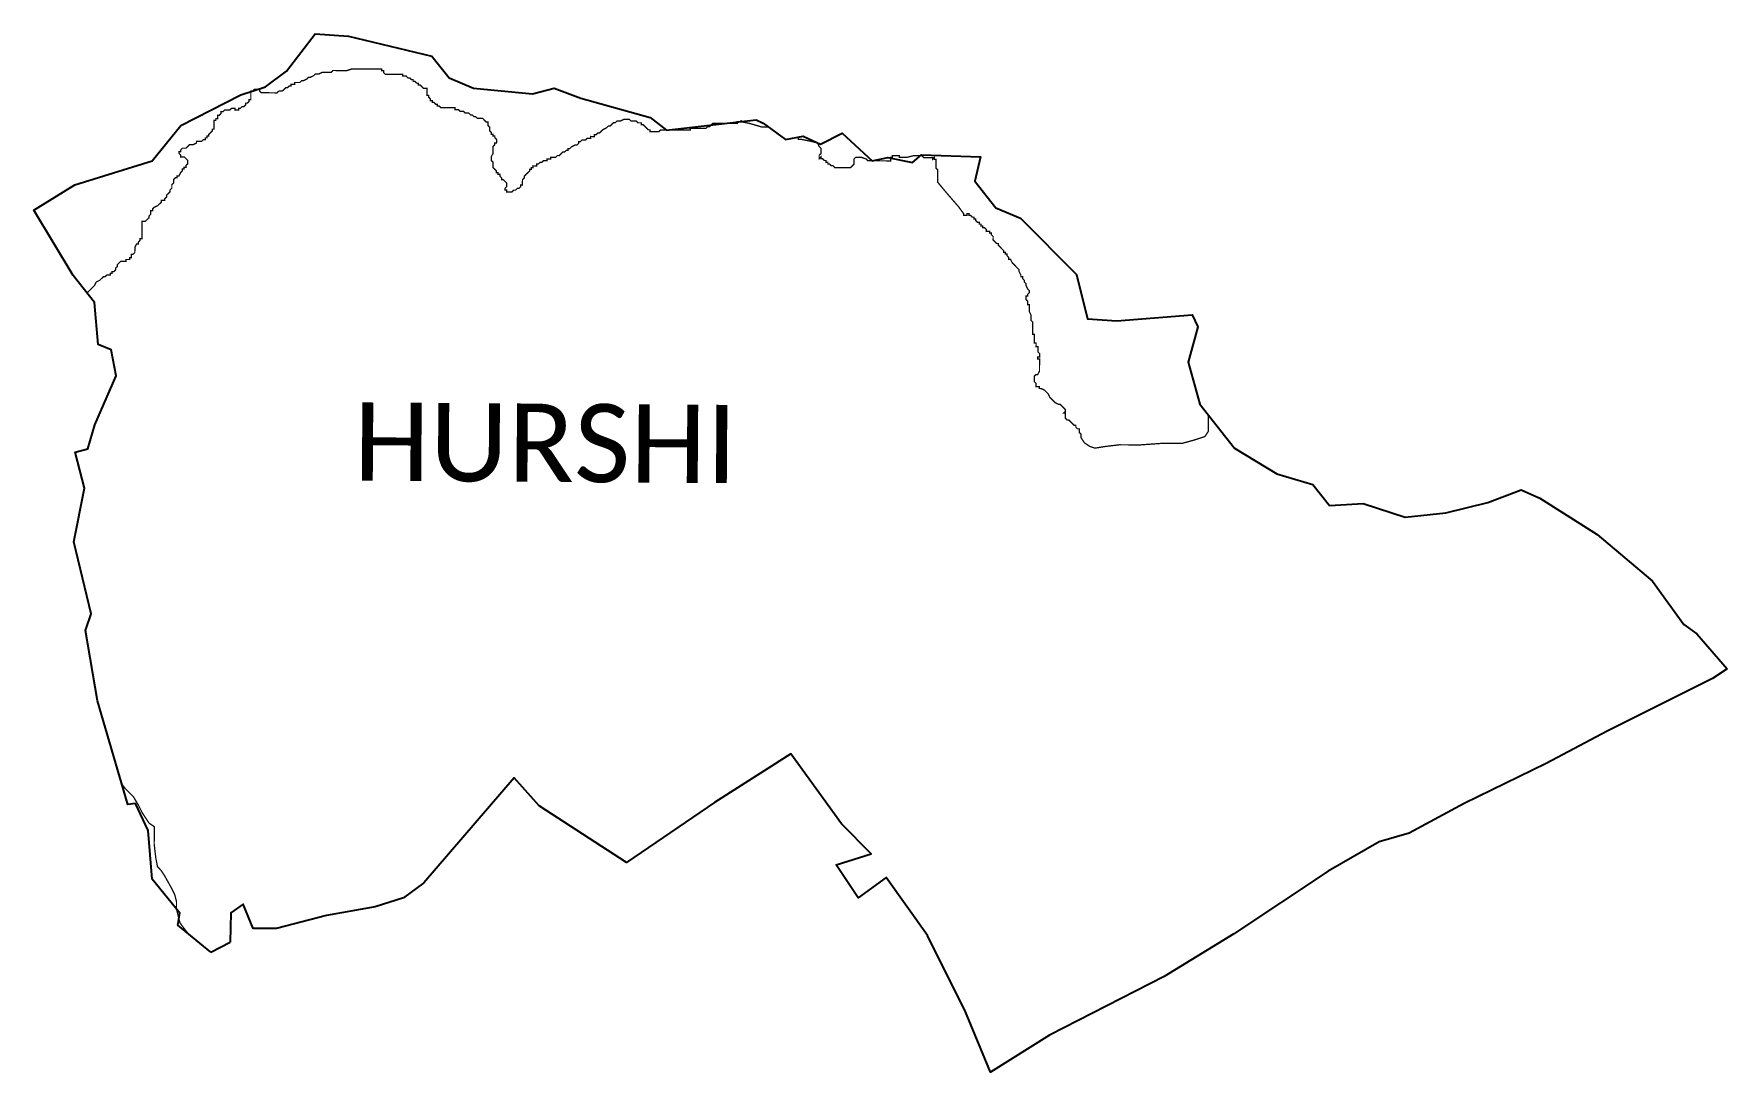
# Model space of a CAD drawing. Header units: metres. Extents: x 322964 to 326866, y 1820442 to 1822835.
import ezdxf

# ---------------------------------------------------------------- set-up
doc = ezdxf.new("R2010")
doc.units = ezdxf.units.M
for name, color, linetype in [('HAZARDS LINE', 1, 'Continuous'), ('village', 3, 'Continuous'), ('VILLAGE NAME', 250, 'Continuous')]:
    doc.layers.add(name, color=color, linetype=linetype)
doc.styles.get("Standard").update_dxf_attribs({"font": 'simplex.shx'})

msp = doc.modelspace()

# ---------------------------------------------------------------- linework, layer by layer
at = {"color": 3, "true_color": 0x00ff00, "flags": 128}
msp.add_lwpolyline([(323371.6, 1820718.2), (323416.3, 1820741.7)], dxfattribs=at)
at = {"layer": 'HAZARDS LINE', "lineweight": 18, "const_width": 3}
for points in [[(324656.1, 1822620.1), (324641.2, 1822620.2), (324613.1, 1822628.4), (324593, 1822632.5), (324593.1, 1822636.5), (324593, 1822632.5), (324589, 1822632.5), (324585, 1822632.5), (324585, 1822628.5), (324581, 1822628.5), (324576.9, 1822628.6), (324572.9, 1822628.6), (324564.9, 1822628.6), (324560.9, 1822628.7), (324556.8, 1822628.7), (324552.8, 1822628.7), (324548.8, 1822628.7), (324544.8, 1822628.8), (324540.8, 1822628.8), (324536.7, 1822628.8), (324532.7, 1822628.8), (324528.7, 1822628.8), (324524.7, 1822624.8), (324520.6, 1822620.8), (324516.6, 1822620.9), (324512.6, 1822616.9), (324508.5, 1822616.9), (324504.5, 1822616.9), (324500.5, 1822616.9), (324496.5, 1822617), (324488.4, 1822617), (324484.4, 1822617), (324476.4, 1822617.1), (324476.3, 1822613.1), (324468.3, 1822613.1), (324456.2, 1822613.2), (324452.2, 1822613.2), (324448.2, 1822613.2), (324440.2, 1822613.3), (324436.1, 1822613.3), (324432.1, 1822613.3), (324428.1, 1822613.3), (324424.1, 1822613.3), (324420.1, 1822613.4), (324416, 1822613.4), (324408, 1822613.4), (324404, 1822609.4), (324399.9, 1822609.5), (324395.9, 1822609.5), (324391.9, 1822609.5), (324387.9, 1822609.5), (324383.9, 1822609.6), (324383.9, 1822613.6), (324379.9, 1822613.6), (324375.9, 1822617.6), (324371.9, 1822621.7), (324367.9, 1822625.7), (324363.9, 1822625.8), (324363.9, 1822629.8), (324359.9, 1822629.8), (324355.8, 1822629.8), (324351.8, 1822633.9), (324347.8, 1822633.9), (324339.8, 1822633.9), (324335.8, 1822638), (324331.8, 1822638), (324327.7, 1822638), (324323.7, 1822638), (324315.7, 1822634.1), (324311.6, 1822634.1), (324307.6, 1822634.1), (324303.6, 1822630.1), (324299.6, 1822630.1), (324295.5, 1822626.1), (324291.5, 1822622.1), (324287.5, 1822622.2), (324283.4, 1822618.2), (324275.3, 1822614.2), (324271.3, 1822610.2), (324267.3, 1822606.2), (324263.2, 1822606.2), (324259.2, 1822602.2), (324255.2, 1822602.2), (324255.2, 1822598.2), (324251.1, 1822598.2), (324247.1, 1822598.3), (324247.1, 1822594.2), (324243.1, 1822594.3), (324239.1, 1822594.3), (324235, 1822590.3), (324231, 1822590.3), (324227, 1822590.3), (324222.9, 1822586.3), (324218.9, 1822586.4), (324218.9, 1822582.3), (324214.8, 1822578.3), (324210.8, 1822578.4), (324202.8, 1822574.4), (324198.7, 1822570.4), (324194.7, 1822570.4), (324194.7, 1822566.4), (324190.7, 1822566.4), (324186.6, 1822562.4), (324182.6, 1822562.4), (324178.5, 1822558.4), (324174.5, 1822554.4), (324170.5, 1822554.5), (324166.4, 1822550.5), (324162.4, 1822550.5), (324158.4, 1822550.5), (324154.4, 1822550.5), (324154.4, 1822546.5), (324150.3, 1822546.5), (324146.3, 1822546.6), (324146.3, 1822542.5), (324142.3, 1822542.6), (324138.3, 1822542.6), (324134.2, 1822538.6), (324130.2, 1822538.6), (324126.1, 1822534.6), (324122.1, 1822534.6), (324122.1, 1822530.6), (324118.1, 1822530.6), (324114.1, 1822530.7), (324114, 1822526.6), (324110, 1822526.7), (324110, 1822522.6), (324106, 1822522.7), (324106, 1822518.6), (324101.9, 1822514.6), (324097.9, 1822510.6), (324093.8, 1822506.6), (324093.8, 1822502.6), (324089.8, 1822498.6), (324089.7, 1822494.6), (324089.7, 1822490.6), (324089.7, 1822486.6), (324085.7, 1822486.6), (324085.7, 1822482.6), (324081.6, 1822478.6), (324077.6, 1822478.6), (324073.5, 1822474.6), (324069.5, 1822474.6), (324065.5, 1822470.6), (324061.5, 1822470.6), (324057.4, 1822470.7), (324053.4, 1822470.7), (324053.4, 1822474.7), (324049.4, 1822474.7), (324049.5, 1822478.8), (324053.5, 1822482.8), (324053.5, 1822486.8), (324053.5, 1822490.8), (324049.5, 1822494.8), (324045.5, 1822498.9), (324041.5, 1822498.9), (324041.5, 1822502.9), (324037.6, 1822507), (324037.6, 1822511), (324033.6, 1822511), (324033.6, 1822515), (324029.6, 1822515.1), (324029.6, 1822519.1), (324025.6, 1822523.1), (324021.6, 1822527.2), (324021.6, 1822531.2), (324021.6, 1822535.2), (324021.7, 1822539.2), (324017.7, 1822543.3), (324017.7, 1822547.3), (324017.7, 1822551.3), (324021.8, 1822559.3), (324021.8, 1822567.4), (324021.8, 1822571.4), (324021.9, 1822575.4), (324025.9, 1822579.4), (324025.9, 1822583.4), (324029.9, 1822583.4), (324030, 1822587.4), (324030, 1822591.4), (324026, 1822595.5), (324026, 1822599.5), (324022, 1822599.5), (324022, 1822603.6), (324018, 1822603.6), (324018, 1822607.6), (324014, 1822611.6), (324014, 1822615.7), (324014.1, 1822619.7), (324010.1, 1822623.7), (324010.1, 1822627.7), (324010.1, 1822631.8), (324006.1, 1822631.8), (324002.1, 1822635.8), (323998.1, 1822639.9), (323994.1, 1822639.9), (323990.1, 1822639.9), (323986, 1822639.9), (323982, 1822644), (323978, 1822644), (323974, 1822648.1), (323970, 1822648.1), (323966, 1822652.1), (323962, 1822652.1), (323958, 1822652.2), (323954, 1822656.2), (323949.9, 1822656.2), (323945.9, 1822656.3), (323941.9, 1822660.3), (323937.9, 1822660.3), (323933.9, 1822660.3), (323933.9, 1822664.4), (323929.9, 1822664.4), (323925.9, 1822664.4), (323921.9, 1822664.4), (323917.8, 1822664.5), (323913.8, 1822664.5), (323909.8, 1822664.5), (323905.8, 1822664.5), (323901.8, 1822664.5), (323897.8, 1822668.6), (323893.7, 1822668.6), (323893.8, 1822672.6), (323889.7, 1822672.7), (323885.7, 1822676.7), (323881.7, 1822676.7), (323881.7, 1822680.7), (323877.7, 1822680.8), (323877.7, 1822684.8), (323873.7, 1822688.8), (323873.8, 1822692.8), (323869.8, 1822692.9), (323869.8, 1822696.9), (323869.8, 1822700.9), (323869.8, 1822704.9), (323869.8, 1822709), (323865.8, 1822709), (323861.8, 1822709), (323857.8, 1822713), (323853.8, 1822717.1), (323849.8, 1822717.1), (323849.8, 1822721.1), (323845.8, 1822721.2), (323841.8, 1822725.2), (323837.8, 1822725.2), (323837.8, 1822729.2), (323833.8, 1822729.3), (323829.8, 1822733.3), (323825.8, 1822733.3), (323821.8, 1822737.4), (323817.7, 1822737.4), (323813.7, 1822737.4), (323813.7, 1822741.4), (323809.7, 1822741.5), (323805.7, 1822741.5), (323801.7, 1822741.5), (323797.7, 1822741.5), (323793.6, 1822741.5), (323789.6, 1822741.6), (323777.6, 1822741.6), (323773.5, 1822741.7), (323769.5, 1822745.7), (323769.6, 1822749.7), (323765.5, 1822749.7), (323765.6, 1822753.8), (323761.6, 1822753.8), (323753.5, 1822753.8), (323749.5, 1822753.9), (323745.5, 1822753.9), (323733.4, 1822754), (323725.4, 1822754), (323717.3, 1822754), (323713.3, 1822754.1), (323709.3, 1822754.1), (323705.3, 1822754.1), (323701.2, 1822754.1), (323697.2, 1822754.2), (323685.1, 1822750.2), (323681.1, 1822750.2), (323677.1, 1822750.2), (323673.1, 1822750.3), (323661, 1822750.3), (323657, 1822750.4), (323653, 1822750.4), (323648.9, 1822746.4), (323640.9, 1822746.4), (323636.9, 1822746.5), (323632.9, 1822746.5), (323628.8, 1822746.5), (323620.8, 1822742.5), (323612.7, 1822742.6), (323608.7, 1822738.6), (323600.6, 1822734.6), (323596.6, 1822734.6), (323592.6, 1822730.6), (323584.5, 1822726.6), (323580.5, 1822726.7), (323576.4, 1822722.7), (323572.4, 1822722.7), (323568.4, 1822722.7), (323564.4, 1822722.7), (323564.4, 1822718.7), (323560.3, 1822718.7), (323556.3, 1822718.8), (323556.3, 1822714.7), (323552.3, 1822714.8), (323548.2, 1822710.8), (323544.2, 1822710.8), (323540.2, 1822706.8), (323536.1, 1822702.8), (323532.1, 1822702.8), (323528.1, 1822702.8), (323524, 1822698.8), (323516, 1822698.9), (323512, 1822698.9), (323508, 1822698.9), (323503.9, 1822699), (323499.9, 1822699), (323491.9, 1822699), (323487.9, 1822699), (323483.9, 1822703.1), (323483.9, 1822707.1), (323479.9, 1822707.1), (323475.9, 1822707.2), (323471.8, 1822707.2), (323467.8, 1822703.2), (323463.8, 1822703.2), (323463.7, 1822699.2), (323463.7, 1822695.2), (323463.7, 1822691.1), (323463.7, 1822687.1), (323463.7, 1822683.1), (323459.6, 1822683.1), (323459.6, 1822679.1), (323455.6, 1822675.1), (323451.6, 1822675.1), (323451.5, 1822671.1), (323447.5, 1822667.1), (323443.5, 1822667.1), (323439.4, 1822663.1), (323435.4, 1822663.2), (323435.4, 1822659.1), (323431.4, 1822659.2), (323427.3, 1822659.2), (323427.4, 1822663.2), (323423.3, 1822663.2), (323419.3, 1822663.2), (323415.3, 1822659.2), (323411.3, 1822659.3), (323407.2, 1822659.3), (323403.2, 1822659.3), (323399.2, 1822655.3), (323395.2, 1822655.3), (323395.1, 1822651.3), (323391.1, 1822647.3), (323387.1, 1822647.3), (323387.1, 1822643.3), (323387, 1822639.3), (323383, 1822639.3), (323383, 1822635.3), (323379, 1822635.3), (323378.9, 1822631.3), (323378.9, 1822627.3), (323378.9, 1822623.3), (323378.9, 1822619.2), (323378.9, 1822615.2), (323374.8, 1822615.2), (323374.8, 1822611.2), (323370.8, 1822607.2), (323366.7, 1822603.2), (323366.7, 1822599.2), (323362.7, 1822599.2), (323362.7, 1822595.2), (323358.6, 1822595.2), (323358.6, 1822591.2), (323354.6, 1822591.2), (323350.6, 1822587.2), (323346.5, 1822587.3), (323342.5, 1822587.3), (323338.5, 1822587.3), (323338.5, 1822583.3), (323330.4, 1822579.3), (323326.4, 1822579.3), (323322.4, 1822579.4), (323318.3, 1822575.4), (323314.3, 1822571.4), (323310.3, 1822571.4), (323306.2, 1822571.4), (323302.2, 1822567.4), (323302.2, 1822563.4), (323298.2, 1822563.4), (323298.1, 1822559.4), (323302.1, 1822555.3), (323302.1, 1822551.3), (323306.1, 1822551.3), (323310.1, 1822551.3), (323314.1, 1822547.2), (323318.1, 1822543.2), (323318.1, 1822539.2), (323318.1, 1822535.1), (323314.1, 1822531.2), (323314, 1822527.1), (323310, 1822527.2), (323310, 1822523.1), (323306, 1822523.2), (323305.9, 1822519.1), (323301.9, 1822515.1), (323297.8, 1822507.1), (323293.8, 1822507.1), (323293.8, 1822503.1), (323289.8, 1822503.1), (323285.7, 1822499.1), (323285.7, 1822491.1), (323281.6, 1822487.1), (323281.6, 1822479.1), (323277.6, 1822475.1), (323277.5, 1822471), (323273.5, 1822467), (323269.4, 1822463), (323269.4, 1822459), (323265.4, 1822455), (323265.4, 1822451), (323261.3, 1822451), (323257.3, 1822451.1), (323257.3, 1822447), (323253.3, 1822443), (323249.2, 1822439), (323241.1, 1822435.1), (323237.1, 1822431.1), (323237.1, 1822427), (323233.1, 1822427.1), (323233, 1822423), (323233, 1822419), (323229, 1822415), (323229, 1822411), (323224.9, 1822407), (323220.9, 1822403), (323216.8, 1822403), (323212.8, 1822403.1), (323212.8, 1822399), (323212.8, 1822395), (323212.8, 1822391), (323212.7, 1822387), (323212.7, 1822383), (323212.7, 1822378.9), (323212.7, 1822374.9), (323212.6, 1822370.9), (323212.6, 1822366.9), (323212.6, 1822362.8), (323208.6, 1822362.9), (323208.6, 1822358.9), (323204.5, 1822354.9), (323204.5, 1822350.8), (323200.5, 1822350.9), (323196.4, 1822342.8), (323196.4, 1822338.8), (323196.4, 1822334.8), (323196.3, 1822330.8), (323192.3, 1822326.8), (323188.3, 1822326.8), (323188.3, 1822322.8), (323188.2, 1822318.8), (323184.2, 1822318.8), (323184.2, 1822314.8), (323180.2, 1822314.8), (323176.1, 1822314.8), (323176.1, 1822310.8), (323172.1, 1822310.8), (323168.1, 1822310.8), (323164.1, 1822310.9), (323160, 1822306.9), (323156, 1822302.9), (323156, 1822298.8), (323151.9, 1822294.8), (323151.9, 1822290.8), (323147.8, 1822286.8), (323143.8, 1822286.8), (323143.8, 1822282.8), (323139.8, 1822282.8), (323139.8, 1822278.8), (323135.7, 1822278.8), (323131.7, 1822278.9), (323127.7, 1822274.9), (323123.7, 1822274.9), (323119.6, 1822270.9), (323115.6, 1822266.9), (323107.5, 1822262.9), (323103.4, 1822254.9), (323099.4, 1822250.9), (323091.3, 1822242.9), (323087.3, 1822238.9), (323087.3, 1822236.5)], [(325669.7, 1821957.3), (325670.6, 1821950.9), (325670.4, 1821918.8), (325662.3, 1821906.7), (325638.2, 1821898.8), (325610, 1821891), (325565.8, 1821891.2), (325513.5, 1821887.5), (325465.2, 1821887.7), (325433.1, 1821883.9), (325408.9, 1821880), (325396.9, 1821884.1), (325384.9, 1821892.2), (325376.9, 1821904.3), (325376.9, 1821912.4), (325372.9, 1821916.4), (325373, 1821920.4), (325373, 1821924.5), (325369, 1821924.5), (325365, 1821928.5), (325365, 1821932.5), (325361, 1821932.6), (325353, 1821940.7), (325349, 1821944.7), (325345, 1821944.7), (325341, 1821948.8), (325341, 1821952.8), (325341, 1821960.8), (325337, 1821960.8), (325341, 1821964.8), (325341.1, 1821968.9), (325337.1, 1821972.9), (325333.1, 1821977), (325329.1, 1821981), (325325.1, 1821981), (325317, 1821985.1), (325313, 1821989.1), (325309, 1821993.2), (325305.1, 1821997.2), (325301.1, 1822005.3), (325297.1, 1822009.3), (325293.1, 1822013.4), (325285.1, 1822017.4), (325281, 1822017.5), (325281.1, 1822021.5), (325277, 1822021.5), (325273, 1822021.5), (325273, 1822025.5), (325273.1, 1822029.6), (325269.1, 1822033.6), (325269.1, 1822037.6), (325269.1, 1822041.6), (325269.1, 1822045.7), (325273.2, 1822049.7), (325277.2, 1822049.6), (325281.3, 1822057.7), (325281.3, 1822061.7), (325281.3, 1822065.7), (325281.3, 1822069.7), (325281.4, 1822073.7), (325281.4, 1822077.8), (325281.4, 1822081.8), (325281.4, 1822085.8), (325277.4, 1822085.8), (325277.4, 1822089.8), (325281.5, 1822089.8), (325281.5, 1822097.9), (325277.5, 1822101.9), (325277.5, 1822105.9), (325277.5, 1822110), (325277.6, 1822114), (325273.5, 1822114), (325273.6, 1822118), (325273.6, 1822122), (325269.6, 1822122.1), (325269.6, 1822126.1), (325269.6, 1822130.1), (325269.6, 1822134.1), (325269.7, 1822138.1), (325269.7, 1822142.2), (325265.7, 1822142.2), (325265.7, 1822146.2), (325265.7, 1822150.2), (325265.7, 1822154.2), (325265.8, 1822158.3), (325265.8, 1822162.3), (325265.8, 1822166.3), (325265.8, 1822170.3), (325261.8, 1822174.4), (325261.9, 1822178.4), (325261.9, 1822182.4), (325261.9, 1822186.4), (325257.9, 1822194.5), (325257.9, 1822198.5), (325258, 1822206.6), (325258, 1822210.6), (325254, 1822210.6), (325254, 1822218.6), (325250, 1822222.7), (325250.1, 1822226.7), (325250.1, 1822230.7), (325254.1, 1822230.7), (325254.1, 1822234.7), (325258.2, 1822238.7), (325258.2, 1822242.7), (325254.2, 1822246.8), (325250.2, 1822254.9), (325250.2, 1822258.9), (325246.2, 1822262.9), (325246.3, 1822266.9), (325242.3, 1822271), (325242.3, 1822275), (325238.3, 1822275), (325238.3, 1822279), (325234.3, 1822287.1), (325234.3, 1822291.1), (325226.4, 1822299.2), (325222.4, 1822303.3), (325218.4, 1822307.3), (325214.4, 1822315.4), (325210.4, 1822315.4), (325210.4, 1822319.4), (325206.4, 1822323.5), (325206.4, 1822327.5), (325202.4, 1822327.5), (325202.4, 1822331.5), (325198.4, 1822331.5), (325198.4, 1822335.6), (325194.4, 1822339.6), (325190.4, 1822343.7), (325186.4, 1822347.7), (325186.4, 1822351.7), (325182.4, 1822351.7), (325178.4, 1822355.8), (325174.4, 1822359.8), (325174.5, 1822363.8), (325174.5, 1822367.9), (325170.5, 1822371.9), (325170.5, 1822375.9), (325166.5, 1822376), (325166.5, 1822380), (325158.5, 1822380), (325158.5, 1822384), (325154.5, 1822388.1), (325150.5, 1822388.1), (325150.5, 1822392.1), (325146.5, 1822392.1), (325146.5, 1822396.2), (325142.5, 1822396.2), (325142.5, 1822400.2), (325138.5, 1822400.2), (325134.5, 1822404.3), (325134.5, 1822408.3), (325130.5, 1822408.3), (325130.5, 1822412.3), (325126.5, 1822412.4), (325122.5, 1822416.4), (325118.5, 1822416.4), (325118.5, 1822420.5), (325114.5, 1822420.5), (325114.4, 1822416.5), (325110.4, 1822416.5), (325106.4, 1822416.5), (325106.4, 1822420.5), (325094.5, 1822436.7), (325066.5, 1822469), (325046.5, 1822493.2), (325046.6, 1822497.3), (325046.6, 1822501.3), (325046.6, 1822505.3), (325046.6, 1822509.3), (325046.7, 1822513.3), (325046.7, 1822517.4), (325046.7, 1822521.4), (325042.7, 1822525.4), (325042.7, 1822529.4), (325042.7, 1822533.5), (325042.8, 1822541.5), (325042.8, 1822545.5), (325038.8, 1822545.5), (325038.8, 1822549.6), (325034.8, 1822545.6), (325034.8, 1822549.6), (325030.8, 1822549.6), (325026.8, 1822549.6), (325022.7, 1822549.7), (325018.7, 1822549.7), (325014.7, 1822549.7), (325010.7, 1822553.7), (325006.7, 1822553.8), (325002.7, 1822553.8), (324998.6, 1822553.8), (324994.6, 1822553.8), (324990.6, 1822553.9), (324974.5, 1822549.9), (324970.5, 1822550), (324966.5, 1822550), (324962.4, 1822550), (324958.4, 1822550), (324958.4, 1822554), (324954.4, 1822554.1), (324950.4, 1822554.1), (324946.4, 1822554.1), (324942.4, 1822554.1), (324942.3, 1822550.1), (324938.3, 1822550.1), (324938.3, 1822546.1), (324938.3, 1822542.1), (324934.2, 1822542.1), (324930.2, 1822542.1), (324926.2, 1822542.2), (324922.2, 1822542.2), (324918.2, 1822542.2), (324914.1, 1822542.2), (324902.1, 1822542.3), (324898.1, 1822542.3), (324894, 1822542.3), (324890, 1822542.4), (324886, 1822542.4), (324882, 1822546.4), (324870, 1822550.5), (324861.9, 1822550.6), (324857.9, 1822550.6), (324853.9, 1822546.6), (324853.8, 1822542.6), (324853.8, 1822538.5), (324853.8, 1822534.5), (324849.8, 1822530.5), (324845.7, 1822526.5), (324841.7, 1822526.6), (324837.7, 1822526.6), (324833.7, 1822526.6), (324829.6, 1822526.6), (324825.6, 1822526.6), (324821.6, 1822526.7), (324817.6, 1822526.7), (324813.6, 1822526.7), (324809.5, 1822526.7), (324805.5, 1822530.8), (324801.5, 1822530.8), (324797.5, 1822534.8), (324793.5, 1822534.9), (324793.5, 1822538.9), (324789.5, 1822538.9), (324789.5, 1822542.9), (324785.5, 1822543), (324781.5, 1822547), (324777.5, 1822547), (324777.5, 1822551), (324773.5, 1822547), (324773.5, 1822551.1), (324773.5, 1822555.1), (324777.6, 1822559.1), (324777.6, 1822567.1), (324777.6, 1822571.1), (324773.6, 1822575.2), (324769.7, 1822583.3), (324753.6, 1822587.4), (324733.5, 1822591.5), (324729.5, 1822591.5), (324725.5, 1822591.5), (324725.5, 1822595.6), (324721.5, 1822595.6), (324720.9, 1822596.2)], [(323082.6, 1821460.2), (323082.9, 1821458.9), (323082.9, 1821456.4)], [(323166.6, 1821105.5), (323173.3, 1821096.5), (323181.3, 1821088.4), (323193.3, 1821076.3), (323205.2, 1821056.1), (323213.2, 1821040), (323221.2, 1821027.9), (323229.1, 1821015.8), (323241.1, 1821007.7), (323241.1, 1820995.6), (323241, 1820983.5), (323240.9, 1820967.5), (323244.7, 1820935.3), (323248.7, 1820915.2), (323256.7, 1820907.1), (323264.6, 1820895), (323280.5, 1820866.7), (323288.5, 1820850.6), (323292.4, 1820834.5), (323292.3, 1820818.4), (323296.3, 1820802.3), (323300.2, 1820786.2), (323312.2, 1820770), (323319.6, 1820760.7)]]:
    msp.add_lwpolyline(points, dxfattribs=at)
at = {"layer": 'village', "color": 3, "true_color": 0x00ff00}
for points in [[(323371.6, 1820718.2, 0), (323295.2, 1820780.6, 0), (323299.8, 1820808.4, 0), (323236, 1820886.7, 0), (323227.4, 1820999, 0), (323198, 1821061, 0), (323180.4, 1821058.7, 0), (323110.1, 1821297.4, 0), (323082.3, 1821459.4, 0), (323095.7, 1821498.1, 0), (323056.1, 1821664.2, 0), (323080.3, 1821787.4, 0), (323059.2, 1821870.5, 0), (323088, 1821878.5, 0), (323104.2, 1821934.1, 0), (323153.2, 1822046.3, 0), (323141.8, 1822106.7, 0), (323111.9, 1822119, 0), (323103.7, 1822215.7, 0), (323054.6, 1822277.8, 0), (322963.7, 1822428.4, 0), (323057.9, 1822486.9, 0), (323236.4, 1822542.1, 0), (323302.5, 1822623.5, 0), (323440.9, 1822694.1, 0), (323497.4, 1822713.1, 0), (323546, 1822749.2, 0), (323611.6, 1822834.8, 0), (323688.9, 1822829.4, 0), (323880.6, 1822783.7, 0), (323921, 1822733.2, 0), (323977, 1822710, 0), (324112.8, 1822696.3, 0), (324162.9, 1822709.3, 0), (324224.2, 1822686.3, 0), (324383.8, 1822642.2, 0), (324421.9, 1822612.6, 0), (324628.2, 1822636.4, 0), (324644.2, 1822628.7, 0), (324695.8, 1822591.5, 0), (324736.5, 1822599, 0), (324776.9, 1822580.7, 0), (324826.2, 1822605.7, 0), (324895.8, 1822542.5, 0), (324931.5, 1822550.1, 0), (324988.5, 1822538.1, 0), (325009.4, 1822556.1, 0), (325145, 1822551.5, 0), (325132.3, 1822495.4, 0), (325180.8, 1822433.8, 0), (325237.4, 1822410.3, 0), (325366.7, 1822280, 0), (325392.1, 1822178.2, 0), (325459.2, 1822173.7, 0), (325633.3, 1822187.2, 0), (325646.5, 1822159.4, 0), (325623.9, 1822078.1, 0), (325651, 1821981, 0), (325730.8, 1821879.8, 0), (325828.5, 1821821.1, 0), (325911.2, 1821796.1, 0), (325949.4, 1821747.6, 0), (326026.9, 1821752.1, 0), (326124, 1821720.9, 0), (326218.1, 1821730.9, 0), (326314.2, 1821754.8, 0), (326391.3, 1821784.1, 0), (326434.5, 1821764.4, 0), (326566.8, 1821681, 0), (326694.1, 1821573.8, 0), (326766.1, 1821473.9, 0), (326796.1, 1821452.3, 0), (326866, 1821371.5, 0)], [(326866, 1821371.5, 0), (326832, 1821349, 0), (326589.3, 1821227.5, 0), (326449, 1821153.3, 0), (326260.1, 1821060.8, 0), (326133.1, 1820992.3, 0), (326063.9, 1820972.4, 0), (325946.4, 1820905.1, 0), (325728.8, 1820760.7, 0), (325568.3, 1820662, 0), (325304.7, 1820527.3, 0), (325168.5, 1820441.9, 0), (325111, 1820580.9, 0), (325023.2, 1820756.5, 0), (324927.8, 1820890.1, 0), (324863, 1820843.9, 0), (324812.8, 1820919.8, 0), (324893.5, 1820945, 0), (324825.1, 1821014.3, 0), (324708.5, 1821175.4, 0), (324532.1, 1821063.4, 0), (324329.2, 1820925.4, 0), (324127.9, 1821055.5, 0), (324070.5, 1821119.8, 0), (323862.6, 1820878.1, 0), (323815.4, 1820843.6, 0), (323750.1, 1820823.2, 0), (323637.8, 1820802.8, 0), (323522.5, 1820773.3, 0), (323468.9, 1820773.3, 0), (323445.8, 1820828.7, 0), (323417.3, 1820809, 0), (323416.3, 1820741.7, 0)]]:
    msp.add_polyline3d(points, dxfattribs=at)

# ---------------------------------------------------------------- texts
at = {"layer": 'VILLAGE NAME', "insert": (323701.6, 1821985.5), "char_height": 180.345, "attachment_point": 1, "rotation": 359.6139}
msp.add_mtext_dynamic_manual_height_columns('{\\fCalibri|b0|i0|c0|p34;HURSHI}', width=1779.605, gutter_width=901.7, heights=[0], dxfattribs=at)

doc.saveas('drawing.dxf')
